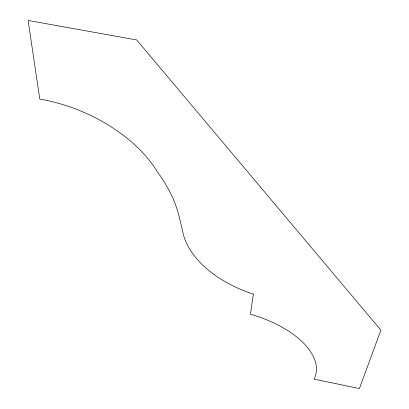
<?xml version="1.0" encoding="UTF-8"?>
<svg xmlns="http://www.w3.org/2000/svg" width="409" height="409" viewBox="0 0 409 409"><rect width="100%" height="100%" fill="white"/><g stroke="black" fill="none" stroke-linecap="round" stroke-linejoin="round"><path stroke-width="0.61" d="M253.36 294.107L250.451 314.204A85.471 43.564 13.3 0 1 314.051 379.143L359.393 388.55L380.902 330.181L136.713 39.959L28.098 20.45L39.801 99.101A119.413 71.34 23.4 0 1 157.163 171.509A183.007 103.774 24.3 0 1 179.566 218.564L182.394 229.853A103.39 64.31 11.7 0 0 253.36 294.107"/></g></svg>
